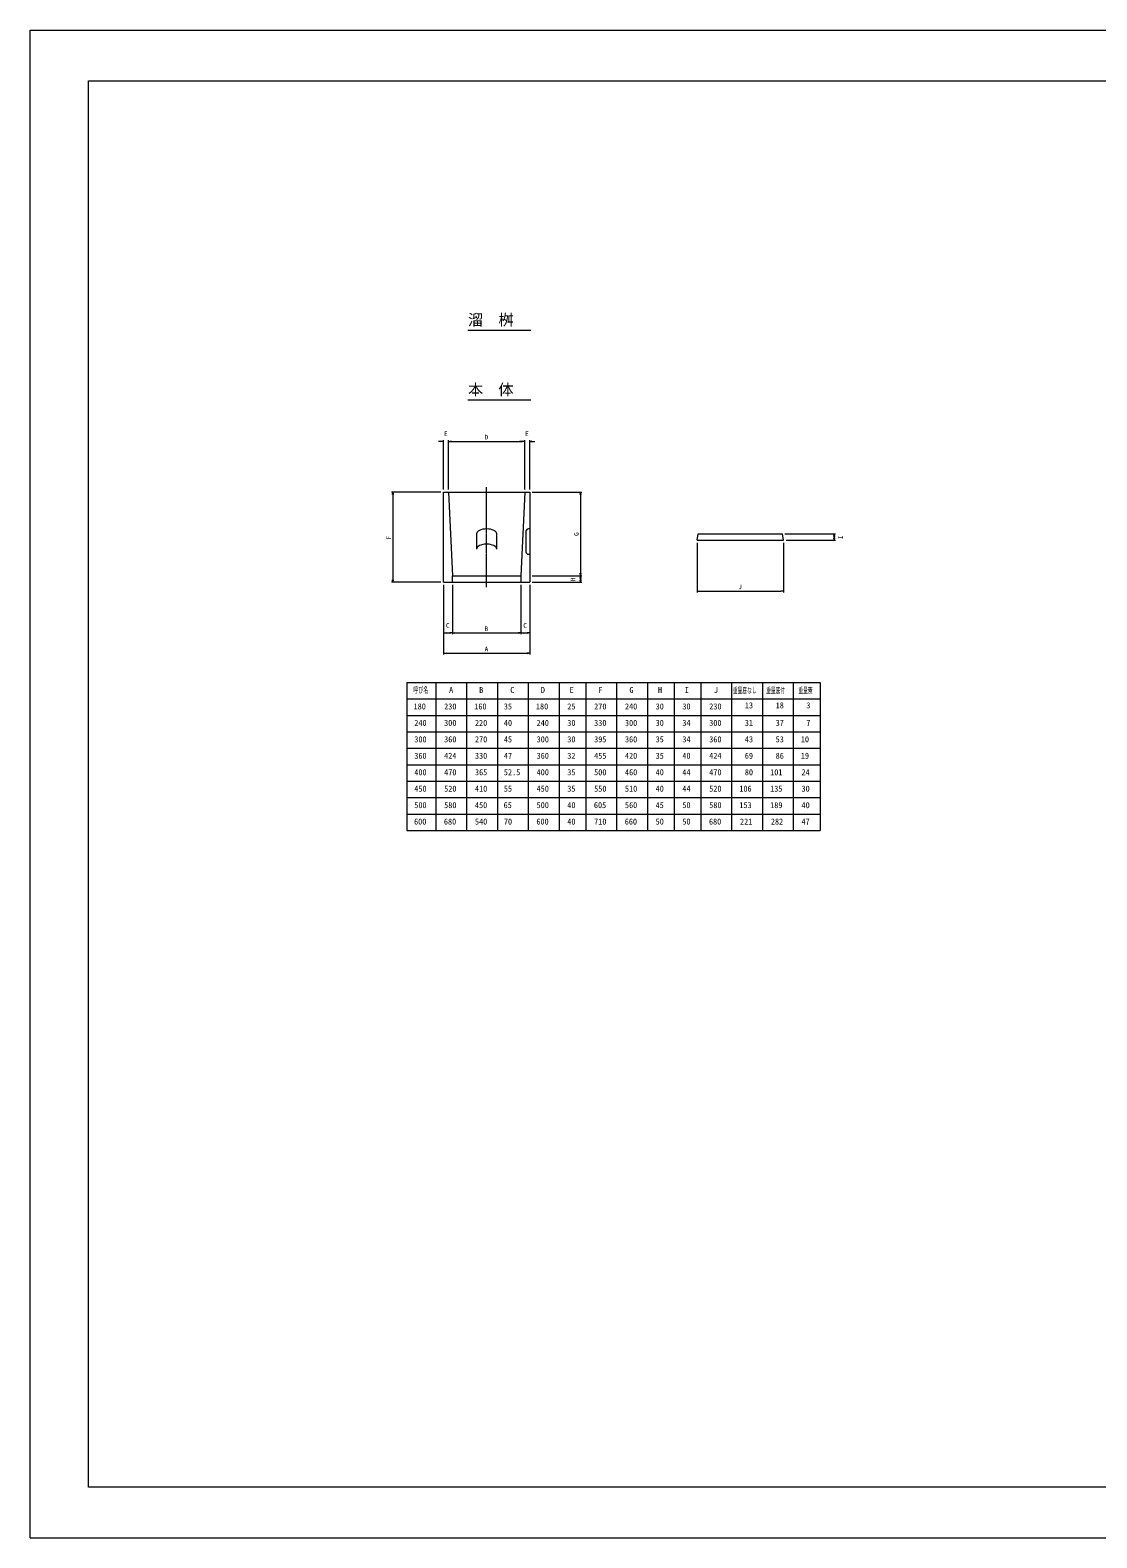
# Model space of a CAD drawing. Units: millimetres on the paper. Extents: x 0 to 841, y 0 to 594.
# Drawn here: x 0 to 420, y 0 to 594 of the extents above; entities that cross this region are included whole.
import ezdxf
from ezdxf.enums import TextEntityAlignment as Align

# ---------------------------------------------------------------- set-up
doc = ezdxf.new("R2010")
doc.units = ezdxf.units.MM
doc.linetypes.add('USER1', pattern=[1.125, 0.75, -0.125, 0.125, -0.125])
for name, color, linetype, lineweight in [('D-MTR-FRAM（材料表図枠）', 2, 'Continuous', 18), ('D-STR-DIM（寸法）', 7, 'Continuous', 18), ('D-STR-STR1（構造物）', 7, 'Continuous', 18), ('D-STR-STRn（構造物）', 7, 'USER1', 18), ('D-STR（構造物外形線）', 1, 'Continuous', 18), ('D-TTL(外枠）', 2, 'Continuous', 18), ('DEFPOINTS_2', 8, 'Continuous', 18)]:
    doc.layers.add(name, color=color, linetype=linetype, lineweight=lineweight)
doc.layers.add('D-MTR-TXT(文字列）', color=7, linetype='Continuous')
doc.layers.add('D-TTL-TXT（文字）', color=7, linetype='Continuous')
doc.styles.add('ＭＳ ゴシック', font='')
doc.styles.get('ＭＳ ゴシック').set_extended_font_data('MS Gothic')

msp = doc.modelspace()

# ---------------------------------------------------------------- linework, layer by layer
at = {"layer": 'D-MTR-FRAM（材料表図枠）'}
for p, q in [((148.554, 337.002), (148.554, 278.682)), ((148.554, 337.002), (311.364, 337.002)), ((159.894, 337.002), (159.894, 278.682)), ((172.044, 337.002), (172.044, 278.682)), ((184.194, 337.002), (184.194, 278.682)), ((196.344, 337.002), (196.344, 278.682)), ((208.494, 337.002), (208.494, 278.682)), ((219.024, 337.002), (219.024, 278.682)), ((231.174, 337.002), (231.174, 278.682)), ((243.324, 337.002), (243.324, 278.682)), ((253.854, 337.002), (253.854, 278.682)), ((264.384, 337.002), (264.384, 278.682)), ((276.534, 337.002), (276.534, 278.682)), ((288.684, 337.002), (288.684, 278.682)), ((300.834, 337.002), (300.834, 278.682)), ((311.364, 337.002), (311.364, 278.682)), ((148.554, 330.522), (311.364, 330.522)), ((148.554, 324.042), (311.364, 324.042)), ((148.554, 317.562), (311.364, 317.562)), ((148.554, 311.082), (311.364, 311.082)), ((148.554, 304.602), (311.364, 304.602)), ((148.554, 298.122), (311.364, 298.122)), ((148.554, 291.642), (311.364, 291.642)), ((148.554, 285.162), (311.364, 285.162)), ((148.554, 278.682), (311.364, 278.682))]:
    msp.add_line(p, q, dxfattribs=at)
at = {"layer": 'D-STR-DIM（寸法）'}
for p, q in [((161.959, 432.002), (160.959, 432.002)), ((161.959, 432.169), (162.959, 432.002)), ((162.959, 432.002), (161.959, 431.836)), ((162.959, 432.002), (161.959, 432.002)), ((162.959, 413.002), (162.959, 432.502)), ((164.955, 413.093), (164.955, 432.502)), ((164.955, 432.002), (165.955, 432.169)), ((165.955, 431.836), (164.955, 432.002)), ((164.955, 432.002), (165.955, 432.002)), ((164.959, 413.002), (164.959, 432.502)), ((164.959, 432.002), (165.959, 432.169)), ((165.959, 431.836), (164.959, 432.002)), ((164.959, 432.002), (165.959, 432.002)), ((165.955, 432.002), (166.955, 432.002)), ((165.959, 432.002), (193.959, 432.002)), ((193.959, 432.002), (192.959, 432.002)), ((193.959, 432.169), (194.959, 432.002)), ((193.959, 432.169), (194.959, 432.002)), ((194.959, 432.002), (193.959, 431.836)), ((194.959, 432.002), (193.959, 432.002)), ((194.959, 432.002), (193.959, 431.836)), ((194.959, 432.002), (193.959, 432.002)), ((194.959, 413.002), (194.959, 432.502)), ((194.959, 413.002), (194.959, 432.502)), ((196.959, 413.002), (196.959, 432.502)), ((196.959, 432.002), (197.959, 432.169)), ((197.959, 431.836), (196.959, 432.002)), ((196.959, 432.002), (197.959, 432.002)), ((197.959, 432.002), (198.959, 432.002)), ((161.959, 412.002), (142.459, 412.002)), ((142.792, 411.002), (142.959, 412.002)), ((142.959, 412.002), (143.126, 411.002)), ((142.959, 412.002), (142.959, 411.002)), ((142.959, 411.002), (142.959, 377.502)), ((197.959, 412.002), (217.459, 412.002)), ((216.792, 411.002), (216.959, 412.002)), ((216.959, 412.002), (217.126, 411.002)), ((216.959, 412.002), (216.959, 411.002)), ((216.959, 411.002), (216.959, 380.002)), ((297.518, 395.502), (317.459, 395.502)), ((297.959, 393.002), (317.459, 393.002)), ((316.792, 394.502), (316.959, 395.502)), ((316.959, 393.002), (316.792, 394.002)), ((316.959, 395.502), (317.126, 394.502)), ((316.959, 395.502), (316.959, 394.502)), ((316.959, 394.502), (316.959, 394.002)), ((317.126, 394.002), (316.959, 393.002)), ((316.959, 393.002), (316.959, 394.002)), ((262.959, 392.002), (262.959, 372.502)), ((296.959, 392.002), (296.959, 372.502)), ((161.959, 376.502), (142.459, 376.502)), ((142.959, 376.502), (142.792, 377.502)), ((143.126, 377.502), (142.959, 376.502)), ((142.959, 376.502), (142.959, 377.502)), ((162.959, 375.502), (162.959, 348.002)), ((162.959, 375.502), (162.959, 356.002)), ((166.459, 375.502), (166.459, 356.002)), ((166.459, 375.502), (166.459, 356.002)), ((193.459, 375.502), (193.459, 356.002)), ((193.459, 375.502), (193.459, 356.002)), ((196.959, 375.502), (196.959, 348.002)), ((196.959, 375.502), (196.959, 356.002)), ((197.959, 379.002), (217.459, 379.002)), ((197.959, 379.002), (217.459, 379.002)), ((197.959, 376.502), (217.459, 376.502)), ((216.959, 379.002), (216.792, 380.002)), ((216.792, 378.002), (216.959, 379.002)), ((216.959, 376.502), (216.792, 377.502)), ((217.126, 380.002), (216.959, 379.002)), ((216.959, 379.002), (216.959, 380.002)), ((216.959, 379.002), (217.126, 378.002)), ((216.959, 379.002), (216.959, 378.002)), ((216.959, 378.002), (216.959, 377.502)), ((217.126, 377.502), (216.959, 376.502)), ((216.959, 376.502), (216.959, 377.502)), ((262.959, 373.002), (263.959, 373.169)), ((263.959, 372.836), (262.959, 373.002)), ((262.959, 373.002), (263.959, 373.002)), ((263.959, 373.002), (295.959, 373.002)), ((295.959, 373.169), (296.959, 373.002)), ((296.959, 373.002), (295.959, 372.836)), ((296.959, 373.002), (295.959, 373.002)), ((162.959, 356.502), (163.959, 356.669)), ((163.959, 356.336), (162.959, 356.502)), ((162.959, 356.502), (163.959, 356.502)), ((163.959, 356.502), (165.459, 356.502)), ((165.459, 356.669), (166.459, 356.502)), ((166.459, 356.502), (165.459, 356.336)), ((166.459, 356.502), (165.459, 356.502)), ((166.459, 356.502), (167.459, 356.669)), ((167.459, 356.336), (166.459, 356.502)), ((166.459, 356.502), (167.459, 356.502)), ((167.459, 356.502), (192.459, 356.502)), ((192.459, 356.669), (193.459, 356.502)), ((193.459, 356.502), (192.459, 356.336)), ((193.459, 356.502), (192.459, 356.502)), ((193.459, 356.502), (194.459, 356.669)), ((194.459, 356.336), (193.459, 356.502)), ((193.459, 356.502), (194.459, 356.502)), ((194.459, 356.502), (195.959, 356.502)), ((195.959, 356.669), (196.959, 356.502)), ((196.959, 356.502), (195.959, 356.336)), ((196.959, 356.502), (195.959, 356.502)), ((162.959, 348.502), (163.959, 348.669)), ((163.959, 348.336), (162.959, 348.502)), ((162.959, 348.502), (163.959, 348.502)), ((163.959, 348.502), (195.959, 348.502)), ((195.959, 348.669), (196.959, 348.502)), ((196.959, 348.502), (195.959, 348.336)), ((196.959, 348.502), (195.959, 348.502))]:
    msp.add_line(p, q, dxfattribs=at)
at = {"layer": 'D-STR-STR1（構造物）'}
for p, q in [((175.959, 395.502), (175.959, 389.502)), ((183.959, 389.502), (183.959, 395.502)), ((195.459, 396.502), (195.459, 388.502)), ((196.959, 397.502), (196.459, 397.502)), ((196.459, 387.502), (196.959, 387.502))]:
    msp.add_line(p, q, dxfattribs=at)
for centre, start, end in [((196.459, 396.502), 90, 180), ((196.459, 388.502), 180, 270)]:
    msp.add_arc(centre, 1, start, end, dxfattribs=at)
for centre in [(179.959, 395.502), (179.959, 389.502)]:
    msp.add_ellipse(centre, major_axis=(-4, 0), ratio=0.5, start_param=3.1415927, end_param=6.2831853, dxfattribs=at)
at = {"layer": 'D-STR-STRn（構造物）'}
msp.add_line((179.959, 374.502), (179.959, 414.002), dxfattribs=at)
at = {"layer": 'D-STR（構造物外形線）'}
for p, q in [((162.959, 376.502), (162.959, 412.002)), ((162.959, 412.002), (196.959, 412.002)), ((164.959, 412.002), (166.459, 379.002)), ((194.959, 412.002), (193.459, 379.002)), ((196.959, 412.002), (196.959, 376.502)), ((262.959, 393.002), (263.4, 395.502)), ((262.959, 393.002), (296.959, 393.002)), ((263.4, 395.502), (296.518, 395.502)), ((296.959, 393.002), (296.518, 395.502)), ((162.959, 376.502), (196.959, 376.502)), ((166.459, 379.002), (193.459, 379.002)), ((166.459, 376.502), (166.459, 379.002)), ((193.459, 379.002), (193.459, 376.502))]:
    msp.add_line(p, q, dxfattribs=at)
at = {"layer": 'D-TTL(外枠）'}
for p, q in [((23, 574), (818, 574)), ((23, 20), (23, 574)), ((172.587, 475.844), (197.371, 475.844)), ((172.587, 448.372), (197.371, 448.372)), ((818, 20), (23, 20))]:
    msp.add_line(p, q, dxfattribs=at)
at = {"layer": 'DEFPOINTS_2'}
for p, q in [((0, 594), (841, 594)), ((0, 0), (0, 594)), ((0, 0), (841, 0))]:
    msp.add_line(p, q, dxfattribs=at)

# ---------------------------------------------------------------- texts
at = {"layer": 'D-MTR-TXT(文字列）', "style": 'ＭＳ ゴシック', "width": 0.6}
for s, height, p in [('呼び名', 2.375, (150.984, 332.142)), ('重量底なし', 2.199, (277.059, 332.142)), ('重量底付', 2.199, (290.159, 332.142)), ('重量蓋', 2.199, (302.849, 332.142))]:
    msp.add_text(s, height=height, dxfattribs=at).set_placement(p, align=Align.BOTTOM_LEFT)
at = {"layer": 'D-MTR-TXT(文字列）', "style": 'ＭＳ ゴシック'}
for s, p in [('A', (165.147, 332.142)), ('B', (177.02, 332.142)), ('C', (189.262, 332.142)), ('D', (201.32, 332.142)), ('E', (212.66, 332.142)), ('F', (224, 332.142)), ('G', (236.242, 332.142)), ('H', (247.49, 332.142)), ('I', (258.02, 332.142)), ('J', (269.545, 332.142)), ('180', (151.157, 325.662)), ('230', (163.2, 325.662)), ('160', (175.073, 325.662)), ('35', (186.751, 325.662)), ('180', (199.373, 325.662)), ('25', (211.74, 325.662)), ('270', (222.33, 325.662)), ('240', (234.48, 325.662)), ('30', (246.57, 325.662)), ('30', (257.1, 325.662)), ('230', (267.69, 325.662)), (' 13', (280.118, 326.084)), (' 18', (292.268, 326.084)), (' 3', (304.357, 326.084)), ('240', (151.435, 319.182)), ('300', (163.2, 319.182)), ('220', (175.35, 319.182)), ('40', (186.751, 319.182)), ('240', (199.65, 319.182)), ('30', (211.74, 319.182)), ('330', (222.33, 319.182)), ('300', (234.48, 319.182)), ('30', (246.57, 319.182)), ('34', (257.1, 319.182)), ('300', (267.69, 319.182)), (' 31', (280.118, 319.182)), (' 37', (292.268, 319.182)), (' 7', (304.357, 319.182)), ('300', (151.435, 312.702)), ('360', (163.2, 312.702)), ('270', (175.35, 312.702)), ('45', (186.751, 312.702)), ('300', (199.65, 312.702)), ('30', (211.74, 312.702)), ('395', (222.33, 312.702)), ('360', (234.48, 312.702)), ('35', (246.57, 312.702)), ('34', (257.1, 312.702)), ('360', (267.69, 312.702)), (' 43', (280.118, 312.702)), (' 53', (292.268, 312.702)), ('10', (303.802, 312.702)), ('360', (151.435, 306.222)), ('424', (163.2, 306.222)), ('330', (175.35, 306.222)), ('47', (186.751, 306.222)), ('360', (199.65, 306.222)), ('32', (211.74, 306.222)), ('455', (222.33, 306.222)), ('420', (234.48, 306.222)), ('35', (246.57, 306.222)), ('40', (257.1, 306.222)), ('424', (267.69, 306.222)), (' 69', (280.118, 306.222)), (' 86', (292.268, 306.222)), ('19', (303.802, 306.222)), ('400', (151.435, 299.742)), ('470', (163.2, 299.742)), ('365', (175.35, 299.742)), ('52.5', (186.751, 299.742)), ('400', (199.65, 299.742)), ('35', (211.74, 299.742)), ('500', (222.33, 299.742)), ('460', (234.48, 299.742)), ('40', (246.57, 299.742)), ('44', (257.1, 299.742)), ('470', (267.69, 299.742)), (' 80', (280.118, 299.742)), ('101', (291.713, 299.742)), ('24', (304.08, 299.742)), ('450', (151.435, 293.262)), ('520', (163.2, 293.262)), ('410', (175.35, 293.262)), ('55', (186.751, 293.262)), ('450', (199.65, 293.262)), ('35', (211.74, 293.262)), ('550', (222.33, 293.262)), ('510', (234.48, 293.262)), ('40', (246.57, 293.262)), ('44', (257.1, 293.262)), ('520', (267.69, 293.262)), ('106', (279.563, 293.262)), ('135', (291.713, 293.262)), ('30', (304.08, 293.262)), ('500', (151.435, 286.782)), ('580', (163.2, 286.782)), ('450', (175.35, 286.782)), ('65', (186.659, 286.782)), ('500', (199.65, 286.782)), ('40', (211.74, 286.782)), ('605', (222.238, 286.782)), ('560', (234.48, 286.782)), ('45', (246.57, 286.782)), ('50', (257.1, 286.782)), ('580', (267.69, 286.782)), ('153', (279.563, 286.782)), ('189', (291.713, 286.782)), ('40', (304.08, 286.782)), ('600', (151.343, 280.302)), ('680', (163.108, 280.302)), ('540', (175.35, 280.302)), ('70', (186.751, 280.302)), ('600', (199.558, 280.302)), ('40', (211.74, 280.302)), ('710', (222.33, 280.302)), ('660', (234.388, 280.302)), ('50', (246.57, 280.302)), ('50', (257.1, 280.302)), ('680', (267.598, 280.302)), ('221', (279.84, 280.302)), ('282', (291.99, 280.302)), ('47', (304.08, 280.302))]:
    msp.add_text(s, height=2.375, dxfattribs=at).set_placement(p, align=Align.BOTTOM_LEFT)
at = {"layer": 'D-STR-DIM（寸法）', "style": 'ＭＳ ゴシック'}
for s, p in [('E', (163.119, 433.502)), ('D', (179.134, 432.202)), ('E', (195.121, 433.502)), ('J', (279.153, 373.202)), ('C', (163.884, 358.002)), ('B', (179.128, 356.702)), ('C', (194.384, 358.002)), ('A', (179.147, 348.702))]:
    msp.add_text(s, height=1.833, dxfattribs=at).set_placement(p, align=Align.BOTTOM_LEFT)
for s, p in [('F', (142.759, 393.421)), ('G', (216.759, 394.709)), ('I', (320.959, 393.446)), ('H', (215.459, 376.946))]:
    msp.add_text(s, height=1.833, rotation=90, dxfattribs=at).set_placement(p, align=Align.BOTTOM_LEFT)
at = {"layer": 'D-TTL-TXT（文字）', "style": 'ＭＳ ゴシック'}
for s, p in [('溜\u3000桝', (172.587, 476.344)), ('本  体', (172.587, 448.872))]:
    msp.add_text(s, height=4.399, dxfattribs=at).set_placement(p, align=Align.BOTTOM_LEFT)

doc.saveas('drawing.dxf')
